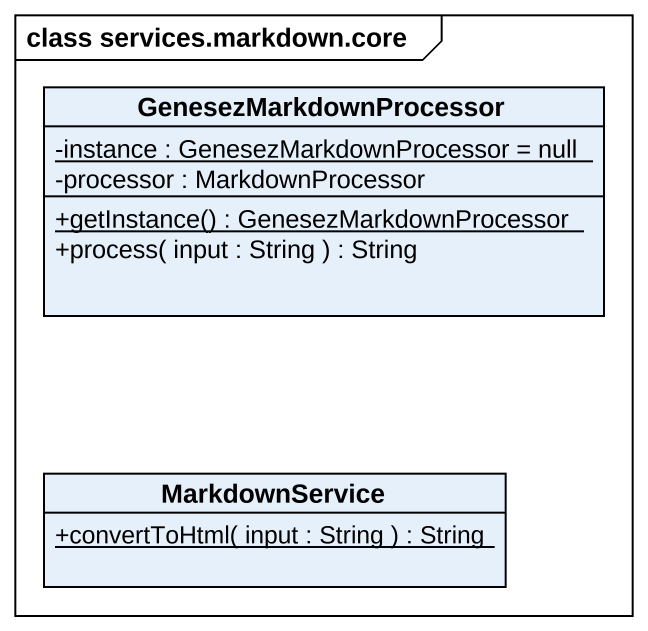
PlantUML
@startuml
mainframe class services.markdown.core
hide circle
hide empty members
skinparam classAttributeIconSize 0
class GenesezMarkdownProcessor {
  {static} -instance : GenesezMarkdownProcessor = null
  -processor : MarkdownProcessor
  {static} +getInstance() : GenesezMarkdownProcessor
  +process( input : String ) : String
}
class MarkdownService {
  {static} +convertToHtml( input : String ) : String
}
@enduml
